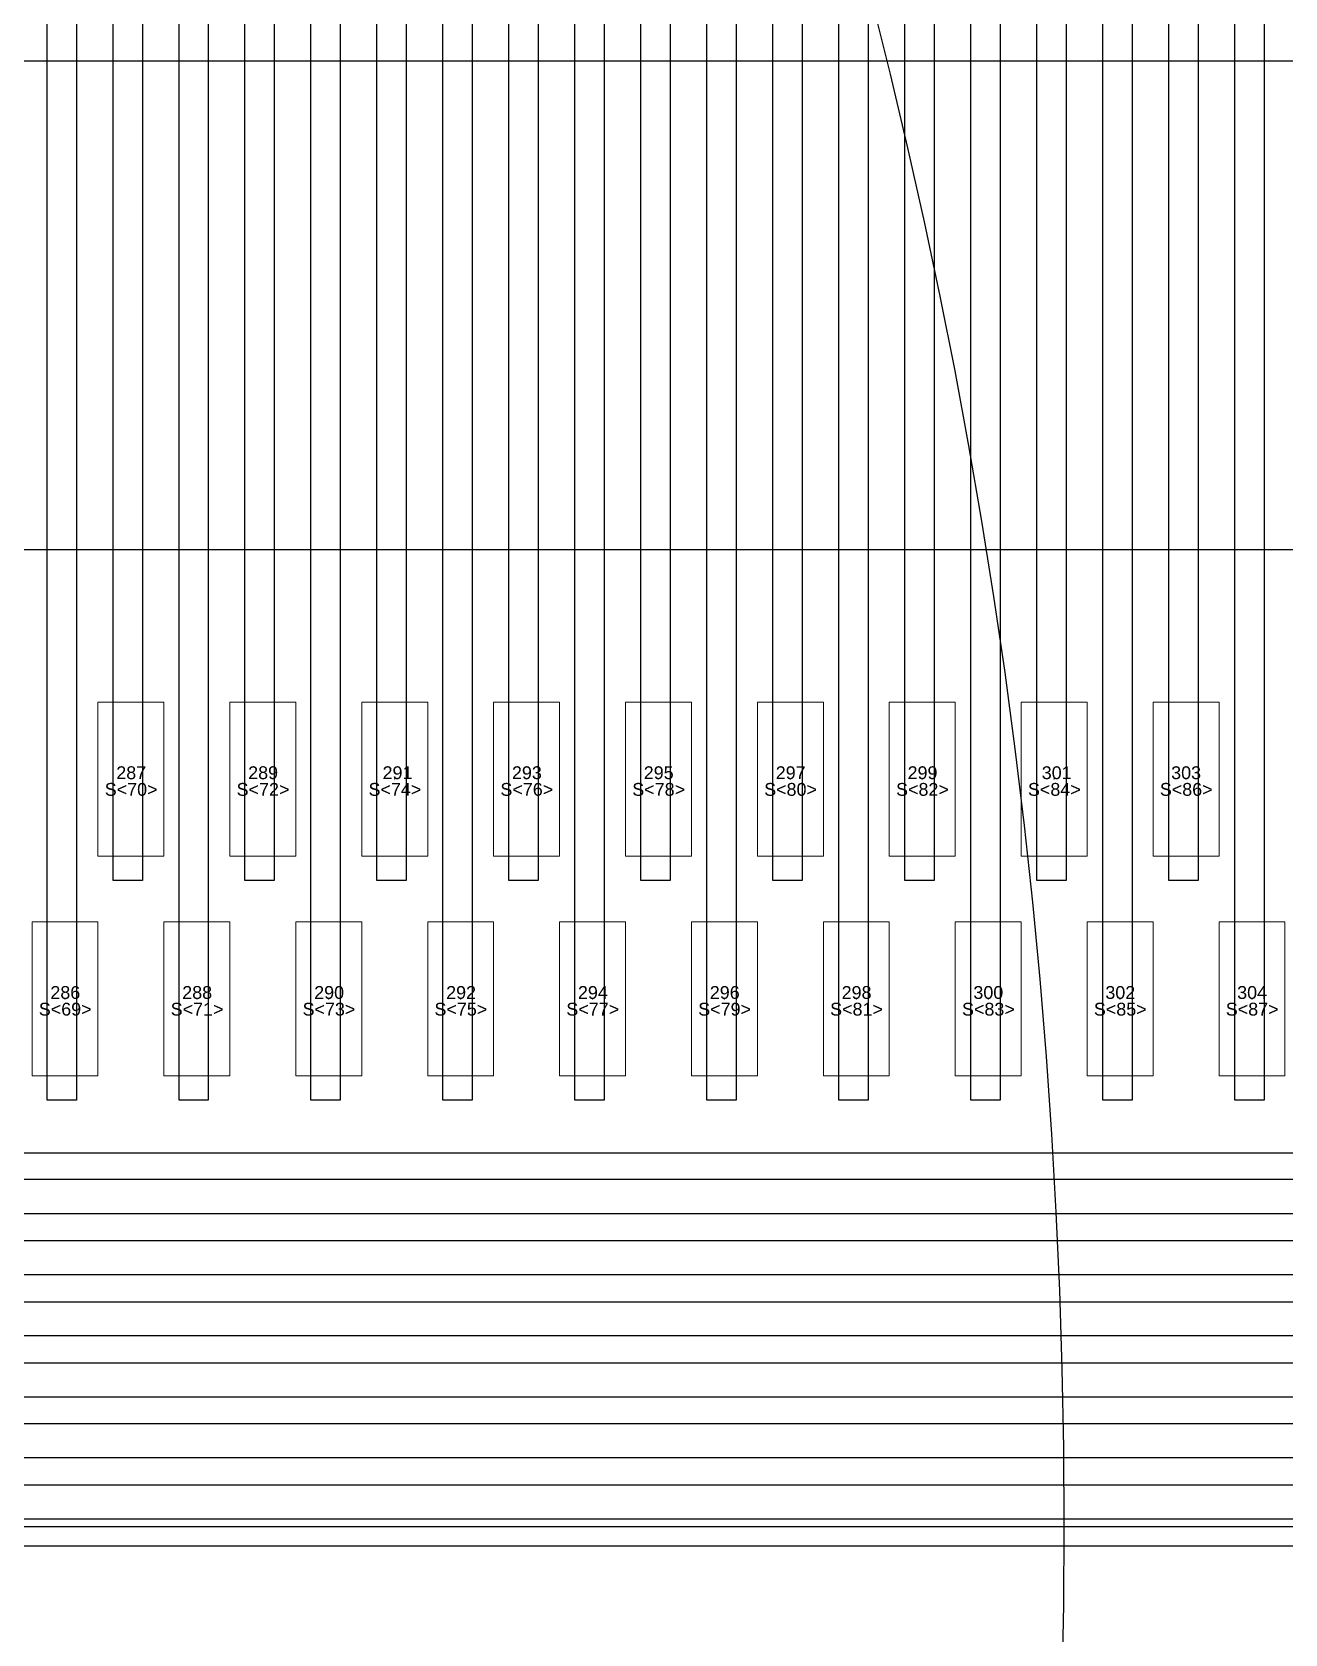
# Model space of a CAD drawing. Extents: x 10 to 206, y -65 to 73.
# Drawn here: x 59.835 to 60.348, y 33.532 to 34.188 of the extents above; entities that cross this region are included whole.
import ezdxf
from ezdxf.enums import TextEntityAlignment as Align

# ---------------------------------------------------------------- set-up
doc = ezdxf.new("R2010")
doc.units = 0
doc.header["$LTSCALE"] = 0.5
doc.layers.get('0').update_dxf_attribs({"lineweight": 13})
for name, color, linetype in [('01 Copper', 3, 'Continuous'), ('03 Solder resist', 6, 'Continuous'), ('04 Chip', 20, 'Continuous'), ('08 Dimension&pin assignment', 7, 'Continuous'), ('10 Punch', 2, 'Continuous')]:
    doc.layers.add(name, color=color, linetype=linetype)
for name, color, linetype, lineweight in [('05 Bump', 130, 'Continuous', 0), ('09 Center_line', 1, 'Continuous', 0), ('11 IL no.', 254, 'Continuous', 0), ('12 IL name', 210, 'Continuous', 0)]:
    doc.layers.add(name, color=color, linetype=linetype, lineweight=lineweight)
doc.styles.add('MBC_Arial_Font', font='arial.ttf')
doc.styles.get("Standard").update_dxf_attribs({"font": 'romans.shx', "width": 0.75, "bigfont": 'AllInOneBig.shx'})
doc.dimstyles.new('ISO-25', dxfattribs={"dimtxt": 0.5, "dimasz": 0.8, "dimexe": 0.1, "dimexo": 0.1, "dimgap": 0.1, "dimtad": 1, "dimdec": 3, "dimzin": 1, "dimdsep": 46, "dimtxsty": 'Standard', "dimcen": 0.5, "dimadec": 0, "dimazin": 0, "dimtfac": 1, "dimtdec": 3, "dimtmove": 0, "dimatfit": 3, "dimfxl": 0, "dimarcsym": 0})
doc.dimstyles.new('ISO-25$0', dxfattribs={"dimtxt": 0.5, "dimasz": 1, "dimexe": 0.1, "dimexo": 0.1, "dimgap": 0.1, "dimtad": 1, "dimdec": 3, "dimzin": 1, "dimdsep": 46, "dimtxsty": 'Standard', "dimcen": 0.5, "dimadec": 0, "dimazin": 0, "dimtfac": 1, "dimtdec": 3, "dimtmove": 0, "dimatfit": 3, "dimfxl": 0, "dimarcsym": 0})

# ---------------------------------------------------------------- blocks, each defined once
blk = doc.blocks.new('*U358')
at = {"color": 0}
blk.add_lwpolyline([(-0.0135, -0.0315), (0.0135, -0.0315), (0.0135, 0.0315), (-0.0135, 0.0315)], close=True, dxfattribs=at)
at = {"color": 0, "style": 'MBC_Arial_Font', "flags": 1}
for tag, p in [('COMMENT1', (0, 0.00231)), ('COMMENT2', (0, 0.0015)), ('COMMENT3', (0, 0.00069)), ('COMMENT4', (0, -0.00012)), ('PAD_NO', (0, 0.00313)), ('COMMENT5', (0, -0.00094)), ('COMMENT6', (0, -0.00175)), ('COMMENT7', (0, -0.00256)), ('COMMENT8', (0, -0.00337)), ('COMMENT9', (0, -0.00419))]:
    blk.add_attdef(tag, text='', height=0.000625, dxfattribs=at).set_placement(p, align=Align.MIDDLE_CENTER)
blk = doc.blocks.new('*U359')
at = {"color": 0}
blk.add_lwpolyline([(-0.0135, -0.0315), (0.0135, -0.0315), (0.0135, 0.0315), (-0.0135, 0.0315)], close=True, dxfattribs=at)
at = {"color": 0, "style": 'MBC_Arial_Font', "flags": 1}
for tag, p in [('COMMENT1', (0, 0.00231)), ('COMMENT2', (0, 0.0015)), ('COMMENT3', (0, 0.00069)), ('COMMENT4', (0, -0.00012)), ('PAD_NO', (0, 0.00313)), ('COMMENT5', (0, -0.00094)), ('COMMENT6', (0, -0.00175)), ('COMMENT7', (0, -0.00256)), ('COMMENT8', (0, -0.00337)), ('COMMENT9', (0, -0.00419))]:
    blk.add_attdef(tag, text='', height=0.000625, dxfattribs=at).set_placement(p, align=Align.MIDDLE_CENTER)
blk = doc.blocks.new('*U360')
at = {"color": 0}
blk.add_lwpolyline([(-0.0135, -0.0315), (0.0135, -0.0315), (0.0135, 0.0315), (-0.0135, 0.0315)], close=True, dxfattribs=at)
at = {"color": 0, "style": 'MBC_Arial_Font', "flags": 1}
for tag, p in [('COMMENT1', (0, 0.00231)), ('COMMENT2', (0, 0.0015)), ('COMMENT3', (0, 0.00069)), ('COMMENT4', (0, -0.00012)), ('PAD_NO', (0, 0.00313)), ('COMMENT5', (0, -0.00094)), ('COMMENT6', (0, -0.00175)), ('COMMENT7', (0, -0.00256)), ('COMMENT8', (0, -0.00337)), ('COMMENT9', (0, -0.00419))]:
    blk.add_attdef(tag, text='', height=0.000625, dxfattribs=at).set_placement(p, align=Align.MIDDLE_CENTER)
blk = doc.blocks.new('*U361')
at = {"color": 0}
blk.add_lwpolyline([(-0.0135, -0.0315), (0.0135, -0.0315), (0.0135, 0.0315), (-0.0135, 0.0315)], close=True, dxfattribs=at)
at = {"color": 0, "style": 'MBC_Arial_Font', "flags": 1}
for tag, p in [('COMMENT1', (0, 0.00231)), ('COMMENT2', (0, 0.0015)), ('COMMENT3', (0, 0.00069)), ('COMMENT4', (0, -0.00012)), ('PAD_NO', (0, 0.00313)), ('COMMENT5', (0, -0.00094)), ('COMMENT6', (0, -0.00175)), ('COMMENT7', (0, -0.00256)), ('COMMENT8', (0, -0.00337)), ('COMMENT9', (0, -0.00419))]:
    blk.add_attdef(tag, text='', height=0.000625, dxfattribs=at).set_placement(p, align=Align.MIDDLE_CENTER)
blk = doc.blocks.new('*U362')
at = {"color": 0}
blk.add_lwpolyline([(-0.0135, -0.0315), (0.0135, -0.0315), (0.0135, 0.0315), (-0.0135, 0.0315)], close=True, dxfattribs=at)
at = {"color": 0, "style": 'MBC_Arial_Font', "flags": 1}
for tag, p in [('COMMENT1', (0, 0.00231)), ('COMMENT2', (0, 0.0015)), ('COMMENT3', (0, 0.00069)), ('COMMENT4', (0, -0.00012)), ('PAD_NO', (0, 0.00313)), ('COMMENT5', (0, -0.00094)), ('COMMENT6', (0, -0.00175)), ('COMMENT7', (0, -0.00256)), ('COMMENT8', (0, -0.00337)), ('COMMENT9', (0, -0.00419))]:
    blk.add_attdef(tag, text='', height=0.000625, dxfattribs=at).set_placement(p, align=Align.MIDDLE_CENTER)
blk = doc.blocks.new('*U363')
at = {"color": 0}
blk.add_lwpolyline([(-0.0135, -0.0315), (0.0135, -0.0315), (0.0135, 0.0315), (-0.0135, 0.0315)], close=True, dxfattribs=at)
at = {"color": 0, "style": 'MBC_Arial_Font', "flags": 1}
for tag, p in [('COMMENT1', (0, 0.00231)), ('COMMENT2', (0, 0.0015)), ('COMMENT3', (0, 0.00069)), ('COMMENT4', (0, -0.00012)), ('PAD_NO', (0, 0.00313)), ('COMMENT5', (0, -0.00094)), ('COMMENT6', (0, -0.00175)), ('COMMENT7', (0, -0.00256)), ('COMMENT8', (0, -0.00337)), ('COMMENT9', (0, -0.00419))]:
    blk.add_attdef(tag, text='', height=0.000625, dxfattribs=at).set_placement(p, align=Align.MIDDLE_CENTER)
blk = doc.blocks.new('*U364')
at = {"color": 0}
blk.add_lwpolyline([(-0.0135, -0.0315), (0.0135, -0.0315), (0.0135, 0.0315), (-0.0135, 0.0315)], close=True, dxfattribs=at)
at = {"color": 0, "style": 'MBC_Arial_Font', "flags": 1}
for tag, p in [('COMMENT1', (0, 0.00231)), ('COMMENT2', (0, 0.0015)), ('COMMENT3', (0, 0.00069)), ('COMMENT4', (0, -0.00012)), ('PAD_NO', (0, 0.00313)), ('COMMENT5', (0, -0.00094)), ('COMMENT6', (0, -0.00175)), ('COMMENT7', (0, -0.00256)), ('COMMENT8', (0, -0.00337)), ('COMMENT9', (0, -0.00419))]:
    blk.add_attdef(tag, text='', height=0.000625, dxfattribs=at).set_placement(p, align=Align.MIDDLE_CENTER)
blk = doc.blocks.new('*U365')
at = {"color": 0}
blk.add_lwpolyline([(-0.0135, -0.0315), (0.0135, -0.0315), (0.0135, 0.0315), (-0.0135, 0.0315)], close=True, dxfattribs=at)
at = {"color": 0, "style": 'MBC_Arial_Font', "flags": 1}
for tag, p in [('COMMENT1', (0, 0.00231)), ('COMMENT2', (0, 0.0015)), ('COMMENT3', (0, 0.00069)), ('COMMENT4', (0, -0.00012)), ('PAD_NO', (0, 0.00313)), ('COMMENT5', (0, -0.00094)), ('COMMENT6', (0, -0.00175)), ('COMMENT7', (0, -0.00256)), ('COMMENT8', (0, -0.00337)), ('COMMENT9', (0, -0.00419))]:
    blk.add_attdef(tag, text='', height=0.000625, dxfattribs=at).set_placement(p, align=Align.MIDDLE_CENTER)
blk = doc.blocks.new('*U366')
at = {"color": 0}
blk.add_lwpolyline([(-0.0135, -0.0315), (0.0135, -0.0315), (0.0135, 0.0315), (-0.0135, 0.0315)], close=True, dxfattribs=at)
at = {"color": 0, "style": 'MBC_Arial_Font', "flags": 1}
for tag, p in [('COMMENT1', (0, 0.00231)), ('COMMENT2', (0, 0.0015)), ('COMMENT3', (0, 0.00069)), ('COMMENT4', (0, -0.00012)), ('PAD_NO', (0, 0.00313)), ('COMMENT5', (0, -0.00094)), ('COMMENT6', (0, -0.00175)), ('COMMENT7', (0, -0.00256)), ('COMMENT8', (0, -0.00337)), ('COMMENT9', (0, -0.00419))]:
    blk.add_attdef(tag, text='', height=0.000625, dxfattribs=at).set_placement(p, align=Align.MIDDLE_CENTER)
blk = doc.blocks.new('*U367')
at = {"color": 0}
blk.add_lwpolyline([(-0.0135, -0.0315), (0.0135, -0.0315), (0.0135, 0.0315), (-0.0135, 0.0315)], close=True, dxfattribs=at)
at = {"color": 0, "style": 'MBC_Arial_Font', "flags": 1}
for tag, p in [('COMMENT1', (0, 0.00231)), ('COMMENT2', (0, 0.0015)), ('COMMENT3', (0, 0.00069)), ('COMMENT4', (0, -0.00012)), ('PAD_NO', (0, 0.00313)), ('COMMENT5', (0, -0.00094)), ('COMMENT6', (0, -0.00175)), ('COMMENT7', (0, -0.00256)), ('COMMENT8', (0, -0.00337)), ('COMMENT9', (0, -0.00419))]:
    blk.add_attdef(tag, text='', height=0.000625, dxfattribs=at).set_placement(p, align=Align.MIDDLE_CENTER)
blk = doc.blocks.new('*U368')
at = {"color": 0}
blk.add_lwpolyline([(-0.0135, -0.0315), (0.0135, -0.0315), (0.0135, 0.0315), (-0.0135, 0.0315)], close=True, dxfattribs=at)
at = {"color": 0, "style": 'MBC_Arial_Font', "flags": 1}
for tag, p in [('COMMENT1', (0, 0.00231)), ('COMMENT2', (0, 0.0015)), ('COMMENT3', (0, 0.00069)), ('COMMENT4', (0, -0.00012)), ('PAD_NO', (0, 0.00313)), ('COMMENT5', (0, -0.00094)), ('COMMENT6', (0, -0.00175)), ('COMMENT7', (0, -0.00256)), ('COMMENT8', (0, -0.00337)), ('COMMENT9', (0, -0.00419))]:
    blk.add_attdef(tag, text='', height=0.000625, dxfattribs=at).set_placement(p, align=Align.MIDDLE_CENTER)
blk = doc.blocks.new('*U369')
at = {"color": 0}
blk.add_lwpolyline([(-0.0135, -0.0315), (0.0135, -0.0315), (0.0135, 0.0315), (-0.0135, 0.0315)], close=True, dxfattribs=at)
at = {"color": 0, "style": 'MBC_Arial_Font', "flags": 1}
for tag, p in [('COMMENT1', (0, 0.00231)), ('COMMENT2', (0, 0.0015)), ('COMMENT3', (0, 0.00069)), ('COMMENT4', (0, -0.00012)), ('PAD_NO', (0, 0.00313)), ('COMMENT5', (0, -0.00094)), ('COMMENT6', (0, -0.00175)), ('COMMENT7', (0, -0.00256)), ('COMMENT8', (0, -0.00337)), ('COMMENT9', (0, -0.00419))]:
    blk.add_attdef(tag, text='', height=0.000625, dxfattribs=at).set_placement(p, align=Align.MIDDLE_CENTER)
blk = doc.blocks.new('*U370')
at = {"color": 0}
blk.add_lwpolyline([(-0.0135, -0.0315), (0.0135, -0.0315), (0.0135, 0.0315), (-0.0135, 0.0315)], close=True, dxfattribs=at)
at = {"color": 0, "style": 'MBC_Arial_Font', "flags": 1}
for tag, p in [('COMMENT1', (0, 0.00231)), ('COMMENT2', (0, 0.0015)), ('COMMENT3', (0, 0.00069)), ('COMMENT4', (0, -0.00012)), ('PAD_NO', (0, 0.00313)), ('COMMENT5', (0, -0.00094)), ('COMMENT6', (0, -0.00175)), ('COMMENT7', (0, -0.00256)), ('COMMENT8', (0, -0.00337)), ('COMMENT9', (0, -0.00419))]:
    blk.add_attdef(tag, text='', height=0.000625, dxfattribs=at).set_placement(p, align=Align.MIDDLE_CENTER)
blk = doc.blocks.new('*U371')
at = {"color": 0}
blk.add_lwpolyline([(-0.0135, -0.0315), (0.0135, -0.0315), (0.0135, 0.0315), (-0.0135, 0.0315)], close=True, dxfattribs=at)
at = {"color": 0, "style": 'MBC_Arial_Font', "flags": 1}
for tag, p in [('COMMENT1', (0, 0.00231)), ('COMMENT2', (0, 0.0015)), ('COMMENT3', (0, 0.00069)), ('COMMENT4', (0, -0.00012)), ('PAD_NO', (0, 0.00313)), ('COMMENT5', (0, -0.00094)), ('COMMENT6', (0, -0.00175)), ('COMMENT7', (0, -0.00256)), ('COMMENT8', (0, -0.00337)), ('COMMENT9', (0, -0.00419))]:
    blk.add_attdef(tag, text='', height=0.000625, dxfattribs=at).set_placement(p, align=Align.MIDDLE_CENTER)
blk = doc.blocks.new('*U372')
at = {"color": 0}
blk.add_lwpolyline([(-0.0135, -0.0315), (0.0135, -0.0315), (0.0135, 0.0315), (-0.0135, 0.0315)], close=True, dxfattribs=at)
at = {"color": 0, "style": 'MBC_Arial_Font', "flags": 1}
for tag, p in [('COMMENT1', (0, 0.00231)), ('COMMENT2', (0, 0.0015)), ('COMMENT3', (0, 0.00069)), ('COMMENT4', (0, -0.00012)), ('PAD_NO', (0, 0.00313)), ('COMMENT5', (0, -0.00094)), ('COMMENT6', (0, -0.00175)), ('COMMENT7', (0, -0.00256)), ('COMMENT8', (0, -0.00337)), ('COMMENT9', (0, -0.00419))]:
    blk.add_attdef(tag, text='', height=0.000625, dxfattribs=at).set_placement(p, align=Align.MIDDLE_CENTER)
blk = doc.blocks.new('*U373')
at = {"color": 0}
blk.add_lwpolyline([(-0.0135, -0.0315), (0.0135, -0.0315), (0.0135, 0.0315), (-0.0135, 0.0315)], close=True, dxfattribs=at)
at = {"color": 0, "style": 'MBC_Arial_Font', "flags": 1}
for tag, p in [('COMMENT1', (0, 0.00231)), ('COMMENT2', (0, 0.0015)), ('COMMENT3', (0, 0.00069)), ('COMMENT4', (0, -0.00012)), ('PAD_NO', (0, 0.00313)), ('COMMENT5', (0, -0.00094)), ('COMMENT6', (0, -0.00175)), ('COMMENT7', (0, -0.00256)), ('COMMENT8', (0, -0.00337)), ('COMMENT9', (0, -0.00419))]:
    blk.add_attdef(tag, text='', height=0.000625, dxfattribs=at).set_placement(p, align=Align.MIDDLE_CENTER)
blk = doc.blocks.new('*U374')
at = {"color": 0}
blk.add_lwpolyline([(-0.0135, -0.0315), (0.0135, -0.0315), (0.0135, 0.0315), (-0.0135, 0.0315)], close=True, dxfattribs=at)
at = {"color": 0, "style": 'MBC_Arial_Font', "flags": 1}
for tag, p in [('COMMENT1', (0, 0.00231)), ('COMMENT2', (0, 0.0015)), ('COMMENT3', (0, 0.00069)), ('COMMENT4', (0, -0.00012)), ('PAD_NO', (0, 0.00313)), ('COMMENT5', (0, -0.00094)), ('COMMENT6', (0, -0.00175)), ('COMMENT7', (0, -0.00256)), ('COMMENT8', (0, -0.00337)), ('COMMENT9', (0, -0.00419))]:
    blk.add_attdef(tag, text='', height=0.000625, dxfattribs=at).set_placement(p, align=Align.MIDDLE_CENTER)
blk = doc.blocks.new('*U375')
at = {"color": 0}
blk.add_lwpolyline([(-0.0135, -0.0315), (0.0135, -0.0315), (0.0135, 0.0315), (-0.0135, 0.0315)], close=True, dxfattribs=at)
at = {"color": 0, "style": 'MBC_Arial_Font', "flags": 1}
for tag, p in [('COMMENT1', (0, 0.00231)), ('COMMENT2', (0, 0.0015)), ('COMMENT3', (0, 0.00069)), ('COMMENT4', (0, -0.00012)), ('PAD_NO', (0, 0.00313)), ('COMMENT5', (0, -0.00094)), ('COMMENT6', (0, -0.00175)), ('COMMENT7', (0, -0.00256)), ('COMMENT8', (0, -0.00337)), ('COMMENT9', (0, -0.00419))]:
    blk.add_attdef(tag, text='', height=0.000625, dxfattribs=at).set_placement(p, align=Align.MIDDLE_CENTER)
blk = doc.blocks.new('*U376')
at = {"color": 0}
blk.add_lwpolyline([(-0.0135, -0.0315), (0.0135, -0.0315), (0.0135, 0.0315), (-0.0135, 0.0315)], close=True, dxfattribs=at)
at = {"color": 0, "style": 'MBC_Arial_Font', "flags": 1}
for tag, p in [('COMMENT1', (0, 0.00231)), ('COMMENT2', (0, 0.0015)), ('COMMENT3', (0, 0.00069)), ('COMMENT4', (0, -0.00012)), ('PAD_NO', (0, 0.00313)), ('COMMENT5', (0, -0.00094)), ('COMMENT6', (0, -0.00175)), ('COMMENT7', (0, -0.00256)), ('COMMENT8', (0, -0.00337)), ('COMMENT9', (0, -0.00419))]:
    blk.add_attdef(tag, text='', height=0.000625, dxfattribs=at).set_placement(p, align=Align.MIDDLE_CENTER)
blk = doc.blocks.new('*D612')
at = {"layer": '08 Dimension&pin assignment', "color": 0, "lineweight": -2, "transparency": 16777216}
for p, q in [((57.75726, 33.47643), (57.75726, 24.86276)), ((62.10726, 27.99643), (62.10726, 24.86276)), ((57.75726, 24.96276), (46.47273, 24.96276)), ((61.30726, 24.96276), (58.55726, 24.96276))]:
    blk.add_line(p, q, dxfattribs=at)
at = {"layer": '08 Dimension&pin assignment', "color": 0, "transparency": 16777216}
for points in [[(58.55726, 25.0961), (58.55726, 24.82943), (57.75726, 24.96276)], [(61.30726, 25.0961), (61.30726, 24.82943), (62.10726, 24.96276)]]:
    blk.add_solid(points, dxfattribs=at)
at = {"layer": '08 Dimension&pin assignment', "color": 0, "transparency": 16777216, "insert": (50.39416, 25.44372), "char_height": 0.5, "attachment_point": 5}
blk.add_mtext('4.350%%P1.00(Tape NG hole)', dxfattribs=at)
blk = doc.blocks.new('*D632')
at = {"layer": '08 Dimension&pin assignment', "color": 0, "lineweight": -2, "transparency": 16777216}
for p, q in [((86.59476, 34.37643), (86.59476, 45.03289)), ((57.85726, 33.57643), (86.69476, 33.57643)), ((79.69476, 33.57643), (86.69476, 33.57643)), ((86.59476, 32.77643), (86.59476, 31.97643))]:
    blk.add_line(p, q, dxfattribs=at)
at = {"layer": '08 Dimension&pin assignment', "color": 0, "transparency": 16777216}
for points in [[(86.46142, 34.37643), (86.72809, 34.37643), (86.59476, 33.57643)], [(86.46142, 32.77643), (86.72809, 32.77643), (86.59476, 33.57643)]]:
    blk.add_solid(points, dxfattribs=at)
at = {"layer": '08 Dimension&pin assignment', "color": 0, "transparency": 16777216, "insert": (86.1138, 41.08468), "char_height": 0.5, "attachment_point": 5, "rotation": 90}
blk.add_mtext('0%%P1(%%C5mm Tape NG Hole)', dxfattribs=at)
blk = doc.blocks.new('*D639')
at = {"layer": '08 Dimension&pin assignment', "color": 0, "lineweight": -2, "transparency": 16777216}
for p, q in [((56.69226, 34.17643), (56.69226, 45.90143)), ((62.10726, 42.44643), (62.10726, 45.90143)), ((61.30726, 45.80143), (57.49226, 45.80143))]:
    blk.add_line(p, q, dxfattribs=at)
at = {"layer": '08 Dimension&pin assignment', "color": 0, "transparency": 16777216}
for points in [[(57.49226, 45.93476), (57.49226, 45.6681), (56.69226, 45.80143)], [(61.30726, 45.93476), (61.30726, 45.6681), (62.10726, 45.80143)]]:
    blk.add_solid(points, dxfattribs=at)
at = {"layer": '08 Dimension&pin assignment', "color": 0, "transparency": 16777216, "insert": (59.39976, 46.28238), "char_height": 0.5, "attachment_point": 5}
blk.add_mtext('5.415{\\A1;\\Fromans,bigfont|c128;%%P0.1\\Fromans,bigfont|c136;5\\Fromans,bigfont|c128;(\\Fromans,bigfont|c136;SR\\Fromans,bigfont|c128;)}', dxfattribs=at)
blk = doc.blocks.new('*D645')
at = {"layer": '08 Dimension&pin assignment', "color": 0, "lineweight": -2, "transparency": 16777216}
for p, q in [((55.64226, 33.47643), (55.64226, 16.80263)), ((62.10726, 33.47643), (62.10726, 16.80263)), ((61.30726, 16.90263), (56.44226, 16.90263))]:
    blk.add_line(p, q, dxfattribs=at)
at = {"layer": '08 Dimension&pin assignment', "color": 0, "transparency": 16777216}
for points in [[(56.44226, 17.03597), (56.44226, 16.7693), (55.64226, 16.90263)], [(61.30726, 17.03597), (61.30726, 16.7693), (62.10726, 16.90263)]]:
    blk.add_solid(points, dxfattribs=at)
at = {"layer": 'Defpoints', "color": 0, "transparency": 16777216}
for p in [(55.64226, 33.57643), (62.10726, 33.57643), (55.64226, 16.90263)]:
    blk.add_point(p, dxfattribs=at)
at = {"layer": '08 Dimension&pin assignment', "color": 0, "transparency": 16777216, "insert": (60.75169, 17.25263), "char_height": 0.5, "attachment_point": 5}
blk.add_mtext('{\\Fromans,chineset|c134;6.465%%P0.1}', dxfattribs=at)
blk = doc.blocks.new('*D692')
at = {"layer": '08 Dimension&pin assignment', "color": 0, "lineweight": -2, "transparency": 16777216}
for p, q in [((57.14528, 33.94093), (57.14528, 43.86537)), ((67.06923, 33.94093), (67.06923, 43.86537)), ((57.94528, 43.76537), (66.26923, 43.76537)), ((67.06923, 43.76537), (78.71209, 43.76537))]:
    blk.add_line(p, q, dxfattribs=at)
at = {"layer": '08 Dimension&pin assignment', "color": 0, "transparency": 16777216}
for points in [[(57.94528, 43.8987), (57.94528, 43.63203), (57.14528, 43.76537)], [(66.26923, 43.63203), (66.26923, 43.8987), (67.06923, 43.76537)]]:
    blk.add_solid(points, dxfattribs=at)
at = {"layer": 'Defpoints', "color": 0, "transparency": 16777216}
for p in [(67.06923, 43.76537), (57.14528, 33.84093), (67.06923, 33.84093)]:
    blk.add_point(p, dxfattribs=at)
at = {"layer": '08 Dimension&pin assignment', "color": 0, "transparency": 16777216, "insert": (73.29066, 44.24632), "char_height": 0.5, "attachment_point": 5}
blk.add_mtext('{\\Fromans,chineset|c0;\\C2;9.9\\Fromans.shx,chineset.shx|c0;18*1.0006=9.9239508%%P0.005(I/L)}', dxfattribs=at)

msp = doc.modelspace()

# ---------------------------------------------------------------- linework, layer by layer
at = {"layer": '01 Copper'}
for points in [[(57.24383804, 33.56842951), (62.06273244, 33.56842951, 0.414213562), (62.07273244, 33.57842951), (62.07273244, 34.37642951), (62.07673244, 34.42642951), (62.07673244, 35.12294397, 0.147476825), (62.06006578, 35.17822105), (62.05892941, 35.17993419, -0.147476825), (62.04226274, 35.23521127), (62.04226274, 35.95882094, -0.198912367), (62.0569074, 35.99417628), (62.07062408, 36.00789295, 0.198912367), (62.08526874, 36.04324829), (62.08526874, 38.57693204)], [(62.06926874, 38.57693204), (62.06926874, 36.06260363, -0.198912367), (62.05462408, 36.02724829), (62.0229074, 35.99553162, 0.198912367), (62.00826274, 35.96017628), (62.00826274, 35.2412415, 0.147476825), (62.02492941, 35.18596442), (62.04006578, 35.16314548, -0.147476825), (62.05673244, 35.10786841), (62.05673244, 34.42642951), (62.06073244, 34.37642951), (62.06073244, 33.58942951, -0.414213562), (62.05073244, 33.57942951), (57.25583804, 33.57942951, -0.414213562)], [(57.30687584, 33.59342951), (62.02220814, 33.59342951, 0.414213562), (62.03220814, 33.60342951), (62.03220814, 34.37642951), (62.03620814, 34.42642951), (62.03620814, 35.10262859, 0.147476825), (62.01954148, 35.15790567), (62.00492941, 35.17993419, -0.147476825), (61.98826274, 35.23521127), (61.98826274, 35.96846055, -0.198912367), (62.0029074, 36.00381589), (62.04063608, 36.04154456, 0.198912367), (62.05528074, 36.0768999), (62.05528074, 38.57693204)], [(62.03928074, 38.57693204), (62.03928074, 36.09625524, -0.198912367), (62.02463608, 36.0608999), (61.9689074, 36.00517123, 0.198912367), (61.95426274, 35.96981589), (61.95426274, 35.2412415, 0.147476825), (61.97092941, 35.18596442), (61.99954148, 35.1428301, -0.147476825), (62.01620814, 35.08755302), (62.01620814, 34.42642951), (62.02020814, 34.37642951), (62.02020814, 33.61442951, -0.414213562), (62.01020814, 33.60442951), (57.31887584, 33.60442951, -0.414213562)], [(62.02529274, 38.57693204), (62.02529274, 36.11055151, -0.198912367), (62.01064808, 36.07519617), (61.9489074, 36.0134555, 0.198912367), (61.93426274, 35.97810016), (61.93426274, 35.23521127, 0.147476825), (61.95092941, 35.17993419), (61.97901718, 35.13759029, -0.147476825), (61.99568384, 35.08231321), (61.99568384, 34.42642951), (61.99168384, 34.37642951), (61.99168384, 33.62842951, -0.414213562), (61.98168384, 33.61842951), (57.36991364, 33.61842951, -0.414213562)], [(57.38191364, 33.62942951), (61.96968384, 33.62942951, 0.414213562), (61.97968384, 33.63942951), (61.97968384, 34.37642951), (61.97568384, 34.42642951), (61.97568384, 35.06723764, 0.147476825), (61.95901718, 35.12251472), (61.91692941, 35.18596442, -0.147476825), (61.90026274, 35.2412415), (61.90026274, 35.9794555, -0.198912367), (61.9149074, 36.01481084), (61.99464808, 36.09455151, 0.198912367), (62.00929274, 36.12990685), (62.00929274, 38.57693204)], [(57.46447034, 33.64342951), (61.81958664, 33.64342951, 0.414213562), (61.82958664, 33.65342951), (61.82958664, 34.37642951), (61.83358664, 34.42642951), (61.83358664, 35.10820914, -0.158016921), (61.85260073, 35.16687158), (61.86124866, 35.17881041, 0.158016921), (61.88026274, 35.23747284), (61.88026274, 35.98773977, -0.198912367), (61.8949074, 36.02309511), (61.92068408, 36.04887179, 0.198912367), (61.93532874, 36.08422712), (61.93532874, 38.57693204)], [(61.88934074, 38.57693204), (61.88934074, 36.07359446, -0.198912367), (61.87469608, 36.03823912), (61.8609074, 36.02445045, 0.198912367), (61.84626274, 35.98909511), (61.84626274, 35.23315115, -0.145951734), (61.82992469, 35.1783727, 0.145951734), (61.81358664, 35.12359426), (61.81358664, 34.42642951), (61.81758664, 34.37642951), (61.81758664, 33.66442951, -0.414213562), (61.80758664, 33.65442951), (57.50798924, 33.65442951, -0.414213562)], [(57.52750814, 33.66842951), (61.77906234, 33.66842951, 0.414213562), (61.78906234, 33.67842951), (61.78906234, 34.37642951), (61.79306234, 34.42642951), (61.79306234, 35.1292802, -0.147169415), (61.80966254, 35.18445694, 0.147169415), (61.82626274, 35.23963369), (61.82626274, 35.99911912, -0.158400569), (61.83581374, 36.02851093, 0.158400569), (61.84536474, 36.05790273), (61.84536474, 38.57693204)], [(61.79937674, 38.57693204), (61.79937674, 36.04700813, -0.06697935), (61.79581974, 36.0205743, 0.06697935), (61.79226274, 35.99414046), (61.79226274, 35.235312, -0.110892758), (61.78266254, 35.19255833, 0.110892758), (61.77306234, 35.14980466), (61.77306234, 34.42642951), (61.77706234, 34.37642951), (61.77706234, 33.68942951, -0.414213562), (61.76706234, 33.67942951), (57.57102704, 33.67942951, -0.414213562)], [(57.59054594, 33.69342951), (61.73853804, 33.69342951, 0.414213562), (61.74853804, 33.70342951), (61.74853804, 34.37642951), (61.75253804, 34.42642951), (61.75253804, 35.15518728, -0.112434858), (61.76240039, 35.19849091, 0.112434858), (61.77226274, 35.24179454), (61.77226274, 35.9420794, 0.188355168), (61.75902745, 35.9759668), (61.73864804, 35.99807658, -0.188355168), (61.72541274, 36.03196399), (61.72541274, 38.57693204)], [(61.70941274, 38.57693204), (61.70941274, 36.01243565, 0.188355168), (61.72264804, 35.97854825), (61.72502745, 35.9759668, -0.188355168), (61.73826274, 35.9420794), (61.73826274, 35.22242991, -0.060031426), (61.73540039, 35.1986754, 0.060031426), (61.73253804, 35.17492088), (61.73253804, 34.42642951), (61.73653804, 34.37642951), (61.73653804, 33.71442951, -0.414213562), (61.72653804, 33.70442951), (57.63406484, 33.70442951, -0.414213562)], [(61.33556874, 38.57693204), (61.33556874, 36.11753953, -0.198912367), (61.32092408, 36.08218419), (61.3102614, 36.07152151, 0.198912367), (61.29561674, 36.03616617), (61.29561674, 35.3496249, -0.13593296), (61.28136604, 35.29817532), (61.25397825, 35.25252901, 0.13593296), (61.23972754, 35.20107944), (61.23972754, 34.42642951), (61.23072754, 34.37642951), (61.23072754, 33.72842951, -0.414213562), (61.22072754, 33.71842951), (57.71662154, 33.71842951, -0.414213562)], [(57.76014044, 33.72942951), (61.20872754, 33.72942951, 0.414213562), (61.21872754, 33.73942951), (61.21872754, 34.37642951), (61.20972754, 34.42642951), (61.20972754, 35.22882546, -0.13593296), (61.22397825, 35.28027504), (61.24136604, 35.30925468, 0.13593296), (61.25561674, 35.36070426), (61.25561674, 36.05273472, -0.198912367), (61.2702614, 36.08809006), (61.27493608, 36.09276473, 0.198912367), (61.28958074, 36.12812007), (61.28958074, 38.57693204)], [(60.22601274, 38.57693204), (60.22601274, 35.5183768, -0.13593296), (60.21176204, 35.46692722), (59.86715205, 34.89257725, 0.13593296), (59.85290134, 34.84112767), (59.85290134, 33.75092951), (59.84090134, 33.75092951), (59.84090134, 34.85028243, -0.13593296), (59.85515205, 34.90173201), (60.19576204, 35.46941532, 0.13593296), (60.21001274, 35.52086489), (60.21001274, 38.57693204)], [(60.25600074, 38.57693204), (60.25600074, 35.51393458, -0.13593296), (60.24175004, 35.46248501), (59.89416825, 34.88318203, 0.13593296), (59.87991754, 34.83173245), (59.87991754, 33.84092951), (59.86791754, 33.84092951), (59.86791754, 34.84088721, -0.13593296), (59.88216825, 34.89233679), (60.22575004, 35.4649731, 0.13593296), (60.24000074, 35.51642267), (60.24000074, 38.57693204)], [(60.28598874, 38.57693204), (60.28598874, 35.50949236, -0.13593296), (60.27173804, 35.45804279), (59.92118445, 34.87378681, 0.13593296), (59.90693374, 34.82233724), (59.90693374, 33.75092951), (59.89493374, 33.75092951), (59.89493374, 34.831492, -0.13593296), (59.90918445, 34.88294157), (60.25573804, 35.46053088, 0.13593296), (60.26998874, 35.51198046), (60.26998874, 38.57693204)], [(60.31597674, 38.57693204), (60.31597674, 35.50505015, -0.13593296), (60.30172604, 35.45360057), (59.94820065, 34.86439159, 0.13593296), (59.93394994, 34.81294202), (59.93394994, 33.84092951), (59.92194994, 33.84092951), (59.92194994, 34.82209678, -0.13593296), (59.93620065, 34.87354635), (60.28572604, 35.45608866, 0.13593296), (60.29997674, 35.50753824), (60.29997674, 38.57693204)], [(60.34596474, 38.57693204), (60.34596474, 35.50060793, -0.13593296), (60.33171404, 35.44915835), (59.97521685, 34.85499638, 0.13593296), (59.96096614, 34.8035468), (59.96096614, 33.75092951), (59.94896614, 33.75092951), (59.94896614, 34.81270156, -0.13593296), (59.96321685, 34.86415114), (60.31571404, 35.45164645, 0.13593296), (60.32996474, 35.50309602), (60.32996474, 38.57693204)], [(60.37595274, 38.57693204), (60.37595274, 35.49616571, -0.13593296), (60.36170204, 35.44471613), (60.00223305, 34.84560116, 0.13593296), (59.98798234, 34.79415158), (59.98798234, 33.84092951), (59.97598234, 33.84092951), (59.97598234, 34.80330634, -0.13593296), (59.99023305, 34.85475592), (60.34570204, 35.44720423, 0.13593296), (60.35995274, 35.4986538), (60.35995274, 38.57693204)], [(60.40594074, 38.57693204), (60.40594074, 35.49172349, -0.13593296), (60.39169004, 35.44027392), (60.02924925, 34.83620594, 0.13593296), (60.01499854, 34.78475637), (60.01499854, 33.75092951), (60.00299854, 33.75092951), (60.00299854, 34.79391113, -0.13593296), (60.01724925, 34.8453607), (60.37569004, 35.44276201, 0.13593296), (60.38994074, 35.49421159), (60.38994074, 38.57693204)], [(60.43592874, 38.57693204), (60.43592874, 35.48728127, -0.13593296), (60.42167804, 35.4358317), (60.05626545, 34.82681072, 0.13593296), (60.04201474, 34.77536115), (60.04201474, 33.84092951), (60.03001474, 33.84092951), (60.03001474, 34.78451591, -0.13593296), (60.04426545, 34.83596548), (60.40567804, 35.43831979, 0.13593296), (60.41992874, 35.48976937), (60.41992874, 38.57693204)], [(60.46591674, 38.57693204), (60.46591674, 35.48283906, -0.13593296), (60.45166604, 35.43138948), (60.08328165, 34.81741551, 0.13593296), (60.06903094, 34.76596593), (60.06903094, 33.75092951), (60.05703094, 33.75092951), (60.05703094, 34.77512069, -0.13593296), (60.07128165, 34.82657027), (60.43566604, 35.43387757, 0.13593296), (60.44991674, 35.48532715), (60.44991674, 38.57693204)], [(60.49590474, 38.57693204), (60.49590474, 35.47839684, -0.13593296), (60.48165404, 35.42694726), (60.11029785, 34.80802029, 0.13593296), (60.09604714, 34.75657071), (60.09604714, 33.84092951), (60.08404714, 33.84092951), (60.08404714, 34.76572547, -0.13593296), (60.09829785, 34.81717505), (60.46565404, 35.42943536, 0.13593296), (60.47990474, 35.48088493), (60.47990474, 38.57693204)], [(60.52589274, 38.57693204), (60.52589274, 35.47395462, -0.13593296), (60.51164204, 35.42250505), (60.13731405, 34.79862507, 0.13593296), (60.12306334, 34.7471755), (60.12306334, 33.75092951), (60.11106334, 33.75092951), (60.11106334, 34.75633025, -0.13593296), (60.12531405, 34.80777983), (60.49564204, 35.42499314, 0.13593296), (60.50989274, 35.47644271), (60.50989274, 38.57693204)], [(60.55588074, 38.57693204), (60.55588074, 35.4695124, -0.13593296), (60.54163004, 35.41806283), (60.16433025, 34.78922985, 0.13593296), (60.15007954, 34.73778028), (60.15007954, 33.84092951), (60.13807954, 33.84092951), (60.13807954, 34.74693504, -0.13593296), (60.15233025, 34.79838461), (60.52563004, 35.42055092, 0.13593296), (60.53988074, 35.4720005), (60.53988074, 38.57693204)], [(60.58586874, 38.57693204), (60.58586874, 35.46507019, -0.13593296), (60.57161804, 35.41362061), (60.19134645, 34.77983464, 0.13593296), (60.17709574, 34.72838506), (60.17709574, 33.75092951), (60.16509574, 33.75092951), (60.16509574, 34.73753982, -0.13593296), (60.17934645, 34.7889894), (60.55561804, 35.4161087, 0.13593296), (60.56986874, 35.46755828), (60.56986874, 38.57693204)], [(60.61585674, 38.57693204), (60.61585674, 35.46062797, -0.13593296), (60.60160604, 35.40917839), (60.21836265, 34.77043942, 0.13593296), (60.20411194, 34.71898984), (60.20411194, 33.84092951), (60.19211194, 33.84092951), (60.19211194, 34.7281446, -0.13593296), (60.20636265, 34.77959418), (60.58560604, 35.41166649, 0.13593296), (60.59985674, 35.46311606), (60.59985674, 38.57693204)], [(60.64584474, 38.57693204), (60.64584474, 35.45618575, -0.13593296), (60.63159404, 35.40473618), (60.24537885, 34.7610442, 0.13593296), (60.23112814, 34.70959462), (60.23112814, 33.75092951), (60.21912814, 33.75092951), (60.21912814, 34.71874938, -0.13593296), (60.23337885, 34.77019896), (60.61559404, 35.40722427, 0.13593296), (60.62984474, 35.45867384), (60.62984474, 38.57693204)], [(60.67583274, 38.57693204), (60.67583274, 35.45174353, -0.13593296), (60.66158204, 35.40029396), (60.27239505, 34.75164898, 0.13593296), (60.25814434, 34.70019941), (60.25814434, 33.84092951), (60.24614434, 33.84092951), (60.24614434, 34.70935417, -0.13593296), (60.26039505, 34.76080374), (60.64558204, 35.40278205, 0.13593296), (60.65983274, 35.45423163), (60.65983274, 38.57693204)], [(60.70582074, 38.57693204), (60.70582074, 35.44730132, -0.13593296), (60.69157004, 35.39585174), (60.29941125, 34.74225376, 0.13593296), (60.28516054, 34.69080419), (60.28516054, 33.75092951), (60.27316054, 33.75092951), (60.27316054, 34.69995895, -0.13593296), (60.28741125, 34.75140852), (60.67557004, 35.39833983, 0.13593296), (60.68982074, 35.44978941), (60.68982074, 38.57693204)], [(60.73580874, 38.57693204), (60.73580874, 35.4428591, -0.13593296), (60.72155804, 35.39140952), (60.32642745, 34.73285855, 0.13593296), (60.31217674, 34.68140897), (60.31217674, 33.84092951), (60.30017674, 33.84092951), (60.30017674, 34.69056373, -0.13593296), (60.31442745, 34.74201331), (60.70555804, 35.39389762, 0.13593296), (60.71980874, 35.44534719), (60.71980874, 38.57693204)], [(60.76579674, 38.57693204), (60.76579674, 35.43841688, -0.13593296), (60.75154604, 35.3869673), (60.35344365, 34.72346333, 0.13593296), (60.33919294, 34.67201375), (60.33919294, 33.75092951), (60.32719294, 33.75092951), (60.32719294, 34.68116851, -0.13593296), (60.34144365, 34.73261809), (60.73554604, 35.3894554, 0.13593296), (60.74979674, 35.44090497), (60.74979674, 38.57693204)]]:
    msp.add_lwpolyline(points, format="xyb", dxfattribs=at)
at = {"layer": '03 Solder resist'}
msp.add_lwpolyline([(67.52225674, 33.07642951), (67.52225674, 34.07642951, 0.414213562), (67.42225674, 34.17642951), (56.79225674, 34.17642951, 0.414213562), (56.69225674, 34.07642951), (56.69225674, 33.07642951, 0.414213562), (56.79225674, 32.97642951), (67.42225674, 32.97642951, 0.414213562)], format="xyb", close=True, dxfattribs=at)
at = {"layer": '04 Chip'}
msp.add_lwpolyline([(67.32225674, 33.17642951), (56.89225674, 33.17642951), (56.89225674, 33.97642951), (67.32225674, 33.97642951)], close=True, dxfattribs=at)
at = {"layer": '05 Bump'}
for p in [(59.87525674, 33.88242951), (59.92925674, 33.88242951), (59.98325674, 33.88242951), (60.03725674, 33.88242951), (60.09125674, 33.88242951), (60.14525674, 33.88242951), (60.19925674, 33.88242951), (60.25325674, 33.88242951), (60.30725674, 33.88242951), (59.84825674, 33.79242951), (59.90225674, 33.79242951), (59.95625674, 33.79242951), (60.01025674, 33.79242951), (60.06425674, 33.79242951), (60.11825674, 33.79242951), (60.17225674, 33.79242951), (60.22625674, 33.79242951), (60.28025674, 33.79242951), (60.33425674, 33.79242951)]:
    msp.add_point(p, dxfattribs=at)
at = {"layer": '09 Center_line'}
msp.add_lwpolyline([(44.61975674, 33.57642951), (79.59475674, 33.57642951)], dxfattribs=at)
at = {"layer": '10 Punch'}
msp.add_circle((57.75725674, 33.57642951), 2.5, dxfattribs=at)

# ---------------------------------------------------------------- block references
at = {"layer": '05 Bump', "xscale": -1}
for name, p in [('*U359', (59.87525674, 33.88242951)), ('*U361', (59.92925674, 33.88242951)), ('*U363', (59.98325674, 33.88242951)), ('*U365', (60.03725674, 33.88242951)), ('*U367', (60.09125674, 33.88242951)), ('*U369', (60.14525674, 33.88242951)), ('*U371', (60.19925674, 33.88242951)), ('*U373', (60.25325674, 33.88242951)), ('*U375', (60.30725674, 33.88242951)), ('*U358', (59.84825674, 33.79242951)), ('*U360', (59.90225674, 33.79242951)), ('*U362', (59.95625674, 33.79242951)), ('*U364', (60.01025674, 33.79242951)), ('*U366', (60.06425674, 33.79242951)), ('*U368', (60.11825674, 33.79242951)), ('*U370', (60.17225674, 33.79242951)), ('*U372', (60.22625674, 33.79242951)), ('*U374', (60.28025674, 33.79242951)), ('*U376', (60.33425674, 33.79242951))]:
    msp.add_blockref(name, p, dxfattribs=at)

# ---------------------------------------------------------------- texts
at = {"layer": '11 IL no.', "style": 'MBC_Arial_Font'}
for s, p in [('287', (59.87537492, 33.88505451)), ('289', (59.92936418, 33.88505451)), ('291', (59.98438839, 33.88505451)), ('293', (60.03737492, 33.88505451)), ('295', (60.09133553, 33.88505451)), ('297', (60.14537492, 33.88505451)), ('299', (60.19936418, 33.88505451)), ('301', (60.25429528, 33.88505451)), ('303', (60.30728181, 33.88505451)), ('286', (59.8483785, 33.79505451)), ('288', (59.90236418, 33.79505451)), ('290', (59.95639283, 33.79505451)), ('292', (60.01042864, 33.79505451)), ('294', (60.06439641, 33.79505451)), ('296', (60.1183785, 33.79505451)), ('298', (60.17236418, 33.79505451)), ('300', (60.22629972, 33.79505451)), ('302', (60.28033553, 33.79505451)), ('304', (60.3343033, 33.79505451))]:
    msp.add_text(s, height=0.00525, dxfattribs=at).set_placement(p, align=Align.MIDDLE_CENTER)
at = {"layer": '12 IL name', "style": 'MBC_Arial_Font'}
for s, p in [('S<70>', (59.87533195, 33.87822951)), ('S<72>', (59.92933195, 33.87822951)), ('S<74>', (59.98333195, 33.87822951)), ('S<76>', (60.03733195, 33.87822951)), ('S<78>', (60.09133195, 33.87822951)), ('S<80>', (60.14533195, 33.87822951)), ('S<82>', (60.19933195, 33.87822951)), ('S<84>', (60.25333195, 33.87822951)), ('S<86>', (60.30733195, 33.87822951)), ('S<69>', (59.84833195, 33.78822951)), ('S<71>', (59.90233195, 33.78822951)), ('S<73>', (59.95633195, 33.78822951)), ('S<75>', (60.01033195, 33.78822951)), ('S<77>', (60.06433195, 33.78822951)), ('S<79>', (60.11833195, 33.78822951)), ('S<81>', (60.17233195, 33.78822951)), ('S<83>', (60.22633195, 33.78822951)), ('S<85>', (60.28033195, 33.78822951)), ('S<87>', (60.33433195, 33.78822951))]:
    msp.add_text(s, height=0.00525, dxfattribs=at).set_placement(p, align=Align.MIDDLE_CENTER)

# ---------------------------------------------------------------- dimensions: what is measured, and where the dimension line sits
at = {"layer": '08 Dimension&pin assignment'}
dim = msp.add_linear_dim(base=(56.69225674, 45.80142951), p1=(62.10725674, 42.34642951), p2=(56.69225674, 34.07642951), text='<>{\\A1;\\Fromans,bigfont|c128;%%P0.1\\Fromans,bigfont|c136;5\\Fromans,bigfont|c128;(\\Fromans,bigfont|c136;SR\\Fromans,bigfont|c128;)}', dimstyle='ISO-25', override={"dimzin": 8, "dimadec": 3}, dxfattribs=at)
dim.commit()
dim.dimension.update_dxf_attribs({"geometry": '*D639', "text_midpoint": (59.39975674, 46.28238189)})
dim = msp.add_linear_dim(base=(86.5947567431, 33.5764295119), p1=(79.5947567431, 33.5764295119), p2=(57.7572567431, 33.5764295119), angle=90, text='<>%%P1(%%C5mm Tape NG Hole)', dimstyle='ISO-25', override={"dimzin": 8, "dimadec": 3}, dxfattribs=at)
dim.commit()
dim.dimension.update_dxf_attribs({"geometry": '*D632', "text_midpoint": (86.5947567431, 41.0846795121), "dimtype": 160})
at = {"layer": '08 Dimension&pin assignment', "color": 2}
dim = msp.add_linear_dim(base=(67.0692321431, 43.7653682511), p1=(57.1452813431, 33.8409295119), p2=(67.0692321431, 33.8409295119), text='{\\Fromans,chineset|c0;\\C2;9.9\\Fromans.shx,chineset.shx|c0;18*1.0006=<>%%P0.005(I/L)}', dimstyle='ISO-25', override={"dimdec": 8, "dimzin": 8, "dimtxsty": 'Standard', "dimadec": 3}, dxfattribs=at)
dim.commit()
dim.dimension.update_dxf_attribs({"geometry": '*D692', "text_midpoint": (73.2906607145, 44.2463206321)})
at = {"layer": '08 Dimension&pin assignment'}
for base, p1, p2, text, dimstyle, override, picture, middle in [((62.10725674, 24.96276352), (57.75725674, 33.57642951), (62.10725674, 28.09642951), '<>%%P1.00(Tape NG hole)', 'ISO-25', {"dimadec": 3}, '*D612', (50.39416151, 24.96276352)), ((55.64225674, 16.90263444), (62.10725674, 33.57642951), (55.64225674, 33.57642951), '{\\Fromans,chineset|c134;<>%%P0.1}', 'ISO-25$0', {"dimasz": 0.8, "dimadec": 3, "dimfxl": 1.25}, '*D645', (60.75168565, 16.90263444))]:
    dim = msp.add_linear_dim(base=base, p1=p1, p2=p2, text=text, dimstyle=dimstyle, override=override, dxfattribs=at)
    dim.commit()
    dim.dimension.update_dxf_attribs({"geometry": picture, "text_midpoint": middle, "dimtype": 160})

doc.saveas('drawing.dxf')
